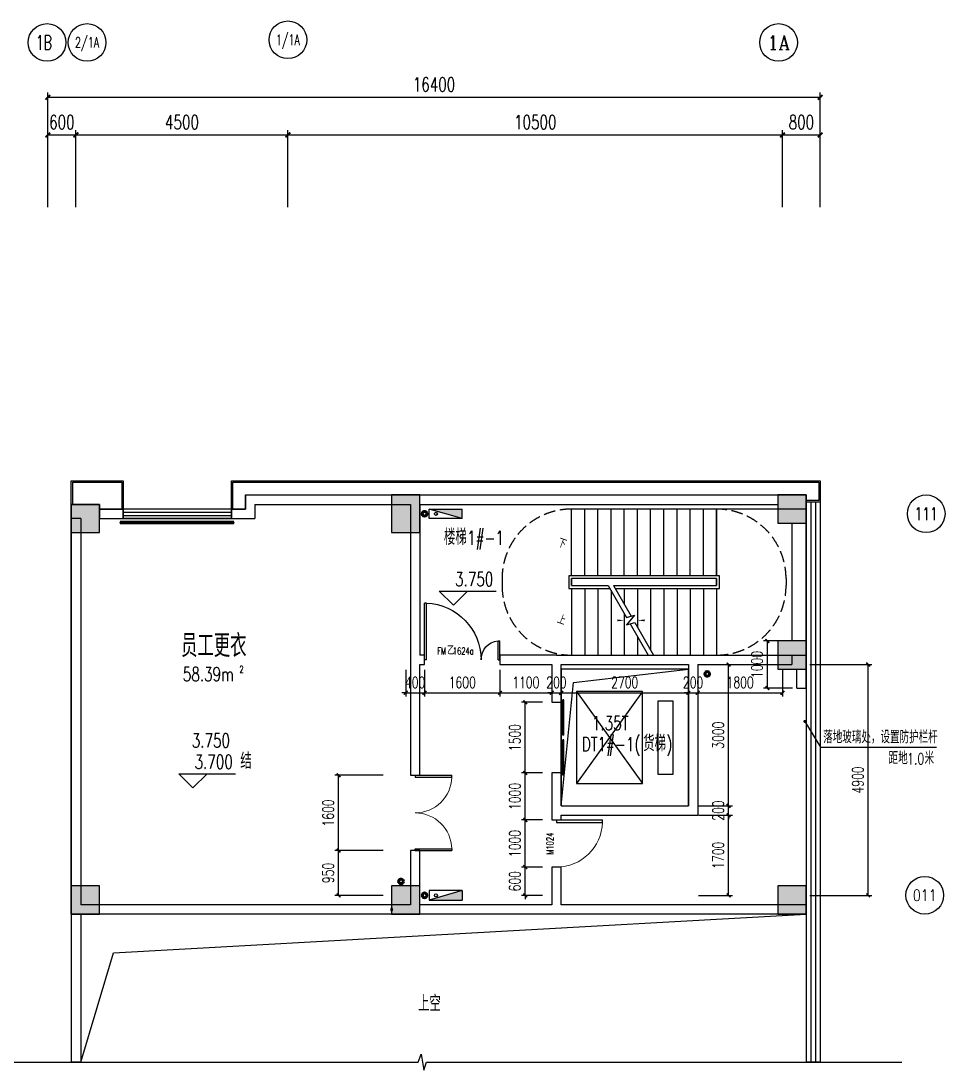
# Model space of a CAD drawing. Extents: x -474411 to 577939, y 0 to 1014176.
# Drawn here: x -115022 to -95405, y 820012 to 842282 of the extents above; entities that cross this region are included whole.
import ezdxf
from ezdxf.enums import TextEntityAlignment as Align

# ---------------------------------------------------------------- set-up
doc = ezdxf.new("R2010")
doc.units = 0
doc.header["$LTSCALE"] = 1000
doc.header["$MEASUREMENT"] = 0
doc.linetypes.add('DASH', pattern=[0.35, 0.25, -0.1])
doc.layers.get('Defpoints').update_dxf_attribs({"color": 210})
for name, color, linetype in [('A-AXIS-D', 1, 'Continuous'), ('A-AXIS-DP', 126, 'Continuous'), ('A-AXIS-SYMB', 3, 'Continuous'), ('A-CURTAIN', 134, 'Continuous'), ('A-HATCH-2', 251, 'Continuous'), ('A-HRAIL', 173, 'Continuous'), ('A-STAIR', 150, 'Continuous'), ('A-TEXT', 61, 'Continuous'), ('A-WINDOW', 140, 'Continuous'), ('A-防火门窗', 1, 'Continuous'), ('AS-COLN', 6, 'Continuous'), ('AS-WALL', 40, 'Continuous'), ('AS-结构边线层', 200, 'Continuous'), ('CURTWALL', 4, 'Continuous'), ('PROMPT', 1, 'Continuous'), ('PUB_HATCH', 8, 'Continuous'), ('PUB_TEXT', 7, 'Continuous'), ('SB_ZF消火栓', 10, 'Continuous'), ('WINDOW', 4, 'Continuous'), ('建-房间', 7, 'Continuous'), ('建-文字', 7, 'Continuous'), ('建-标高', 3, 'Continuous'), ('建-窗', 4, 'Continuous'), ('建-箭头', 3, 'Continuous'), ('建-门窗编号', 7, 'Continuous')]:
    doc.layers.add(name, color=color, linetype=linetype)
doc.layers.add('LG-ZF消防', color=1, linetype='Continuous', lineweight=60)
doc.styles.add('_TCH_AXIS', font='COMPLEX', dxfattribs={"bigfont": 'GBCBIG'})
doc.styles.add('_TCH_DIM', font='SIMPLEX', dxfattribs={"bigfont": 'GBCBIG'})
doc.styles.add('_TCH_DIM_T3', font='SIMPLEX', dxfattribs={"width": 0.705882, "bigfont": 'GBCBIG'})
doc.styles.add('A-AREA', font='SIMPLEX', dxfattribs={"bigfont": 'GBCBIG'})
doc.styles.add('A-STANDARD', font='SIMPLEX', dxfattribs={"bigfont": 'GBCBIG'})
doc.styles.add('A-WIN-LABEL', font='SIMPLEX', dxfattribs={"bigfont": 'GBCBIG'})
doc.dimstyles.new('_TCH_ARCH&&100', dxfattribs={"dimtxt": 297.5, "dimasz": 100, "dimexe": 100, "dimexo": 100, "dimgap": 126.25, "dimtad": 1, "dimdec": 0, "dimzin": 0, "dimdsep": 46, "dimtxsty": '_TCH_DIM_T3', "dimblk": 'ARCHTICK', "dimcen": 0.09, "dimclrt": 7, "dimazin": 2, "dimtfac": 1, "dimtdec": 0, "dimtix": 1, "dimtmove": 2, "dimatfit": 3, "dimfxl": 0, "dimtolj": 1, "dimtzin": 0, "dimarcsym": 0})
doc.dimstyles.new('_TCH_ARCH&&80', dxfattribs={"dimtxt": 238, "dimasz": 80, "dimexe": 80, "dimexo": 80, "dimgap": 101, "dimtad": 1, "dimdec": 0, "dimzin": 0, "dimdsep": 46, "dimtxsty": '_TCH_DIM_T3', "dimblk": 'ARCHTICK', "dimcen": 0.09, "dimclrt": 7, "dimazin": 2, "dimtfac": 1, "dimtdec": 0, "dimtix": 1, "dimtmove": 2, "dimatfit": 3, "dimfxl": 0, "dimtolj": 1, "dimtzin": 0, "dimarcsym": 0})

# ---------------------------------------------------------------- blocks, each defined once
blk = doc.blocks.new('43243')
at = {"layer": 'AS-结构边线层', "color": 8}
for points in [[(-113954, 832020), (-113354, 832020), (-113354, 831920), (-112854, 831920), (-112854, 831720), (-110554, 831720), (-110554, 831920), (-110254, 831920), (-110254, 832220), (-98354, 832220), (-98354, 823320), (-113954, 823320), (-113954, 832020)], [(-103554, 825620), (-100854, 825620), (-100854, 828520), (-103554, 828520)]]:
    blk.add_lwpolyline(points, close=True, dxfattribs=at)
blk.add_lwpolyline([(-103554, 825620), (-103290, 828240), (-100854, 828520)], dxfattribs=at)
blk = doc.blocks.new('234243242332')
at = {"layer": 'SB_ZF消火栓'}
for points in [[(-106354, 831920), (-105654, 831920), (-105654, 831720)], [(-106354, 823620), (-105654, 823620), (-105654, 823820)]]:
    blk.add_hatch(color=8, dxfattribs=at).paths.add_polyline_path(points)
at = {"layer": 'LG-ZF消防', "color": 8, "linetype": 'Continuous'}
for centre in [(-106454, 831820), (-100454, 828420), (-106954, 824016), (-106454, 823720)]:
    blk.add_circle(centre, 50, dxfattribs=at)
at = {"layer": 'SB_ZF消火栓', "color": 8}
for p, q in [((-106354, 831720), (-106354, 831920)), ((-106354, 831920), (-105654, 831920)), ((-105654, 831720), (-106354, 831920)), ((-105654, 831720), (-105654, 831920)), ((-105654, 831720), (-106354, 831720)), ((-105654, 823820), (-106354, 823820)), ((-106354, 823820), (-106354, 823620)), ((-105654, 823820), (-106354, 823620)), ((-105654, 823820), (-105654, 823620)), ((-106354, 823620), (-105654, 823620))]:
    blk.add_line(p, q, dxfattribs=at)
for centre in [(-106214, 831820), (-106214, 823720)]:
    blk.add_circle(centre, 32.5, dxfattribs=at)
blk = doc.blocks.new('w4324323333')
at = {"layer": 'AS-COLN', "color": 8}
for p, q in [((-113354, 832020), (-113954, 832020)), ((-113954, 832020), (-113954, 831420)), ((-113354, 831420), (-113354, 832020)), ((-106554, 832220), (-107154, 832220)), ((-107154, 832220), (-107154, 831420)), ((-106554, 831420), (-106554, 832220)), ((-98354, 832220), (-98954, 832220)), ((-98954, 832220), (-98954, 831620)), ((-98354, 831620), (-98354, 832220)), ((-98954, 831620), (-98354, 831620)), ((-113954, 831420), (-113354, 831420)), ((-107154, 831420), (-106554, 831420)), ((-98354, 829120), (-98954, 829120)), ((-98954, 829120), (-98954, 828520)), ((-98354, 828520), (-98354, 829120)), ((-98954, 828520), (-98354, 828520)), ((-113354, 823920), (-113954, 823920)), ((-113954, 823920), (-113954, 823320)), ((-113354, 823320), (-113354, 823920)), ((-106554, 823920), (-107154, 823920)), ((-107154, 823920), (-107154, 823320)), ((-106554, 823320), (-106554, 823920)), ((-98354, 823920), (-98954, 823920)), ((-98954, 823920), (-98954, 823320)), ((-98354, 823320), (-98354, 823920)), ((-113954, 823320), (-113354, 823320)), ((-107154, 823320), (-106554, 823320)), ((-98954, 823320), (-98354, 823320))]:
    blk.add_line(p, q, dxfattribs=at)
blk = doc.blocks.new('_ArchTick')
at = {"color": 0, "linetype": 'ByBlock', "const_width": 0.4}
blk.add_lwpolyline([(-0.5, -0.5), (0.5, 0.5)], dxfattribs=at)
blk = doc.blocks.new('*D1068')
at = {"layer": 'A-AXIS-DP', "color": 0, "lineweight": -2}
for p, q in [((-98641, 829120), (-99256, 829120)), ((-99176, 828120), (-99176, 829120)), ((-98641, 828120), (-99256, 828120))]:
    blk.add_line(p, q, dxfattribs=at)
at = {"layer": 'Defpoints', "color": 0}
for p in [(-99176, 829120), (-98561, 829120), (-98561, 828120)]:
    blk.add_point(p, dxfattribs=at)
at = {"layer": 'A-AXIS-DP', "color": 0, "lineweight": -2, "xscale": 80, "yscale": 80, "zscale": 80}
for p, rotation in [((-99176, 829120), 90), ((-99176, 828120), 270)]:
    blk.add_blockref('_ArchTick', p, dxfattribs=dict(at, rotation=rotation))
at = {"layer": 'A-AXIS-DP', "color": 7, "insert": (-99396, 828620), "char_height": 238, "attachment_point": 5, "rotation": 90, "style": '_TCH_DIM_T3'}
blk.add_mtext('\\A1;1000', dxfattribs=at)
blk = doc.blocks.new('*D993')
at = {"layer": 'A-AXIS-DP', "color": 0, "lineweight": -2}
for p, q in [((-98274, 828620), (-96956, 828620)), ((-97036, 823720), (-97036, 828620)), ((-98274, 823720), (-96956, 823720))]:
    blk.add_line(p, q, dxfattribs=at)
at = {"layer": 'Defpoints', "color": 0}
for p in [(-98354, 828620), (-97036, 828620), (-98354, 823720)]:
    blk.add_point(p, dxfattribs=at)
at = {"layer": 'A-AXIS-DP', "color": 0, "lineweight": -2, "xscale": 80, "yscale": 80, "zscale": 80}
for p, rotation in [((-97036, 828620), 90), ((-97036, 823720), 270)]:
    blk.add_blockref('_ArchTick', p, dxfattribs=dict(at, rotation=rotation))
at = {"layer": 'A-AXIS-DP', "color": 7, "insert": (-97256, 826170), "char_height": 238, "attachment_point": 5, "rotation": 90, "style": '_TCH_DIM_T3'}
blk.add_mtext('\\A1;4900', dxfattribs=at)
blk = doc.blocks.new('*D992')
at = {"layer": 'A-AXIS-DP', "color": 0, "lineweight": -2}
for p, q in [((-100640, 825420), (-99920, 825420)), ((-100000, 823720), (-100000, 825420)), ((-100640, 823720), (-99920, 823720))]:
    blk.add_line(p, q, dxfattribs=at)
at = {"layer": 'Defpoints', "color": 0}
for p in [(-100720, 825420), (-100000, 825420), (-100720, 823720)]:
    blk.add_point(p, dxfattribs=at)
at = {"layer": 'A-AXIS-DP', "color": 0, "lineweight": -2, "xscale": 80, "yscale": 80, "zscale": 80}
for p, rotation in [((-100000, 825420), 90), ((-100000, 823720), 270)]:
    blk.add_blockref('_ArchTick', p, dxfattribs=dict(at, rotation=rotation))
at = {"layer": 'A-AXIS-DP', "color": 7, "insert": (-100220, 824570), "char_height": 238, "attachment_point": 5, "rotation": 90, "style": '_TCH_DIM_T3'}
blk.add_mtext('\\A1;1700', dxfattribs=at)
blk = doc.blocks.new('*D991')
at = {"layer": 'A-AXIS-DP', "color": 0, "lineweight": -2}
for p, q in [((-100640, 825619.999996), (-99920, 825619.999996)), ((-100000, 825619.999996), (-100000, 825699.999996)), ((-100000, 825419.999996), (-100000, 825619.999996)), ((-100640, 825419.999996), (-99920, 825419.999996)), ((-100000, 825419.999996), (-100000, 825339.999996))]:
    blk.add_line(p, q, dxfattribs=at)
at = {"layer": 'Defpoints', "color": 0}
for p in [(-100720, 825619.999996), (-100000, 825619.999996), (-100720, 825419.999996)]:
    blk.add_point(p, dxfattribs=at)
at = {"layer": 'A-AXIS-DP', "color": 0, "lineweight": -2, "xscale": 80, "yscale": 80, "zscale": 80}
for p, rotation in [((-100000, 825619.999996), 270), ((-100000, 825419.999996), 90)]:
    blk.add_blockref('_ArchTick', p, dxfattribs=dict(at, rotation=rotation))
at = {"layer": 'A-AXIS-DP', "color": 7, "insert": (-100220, 825519.999996), "char_height": 238, "attachment_point": 5, "rotation": 90, "style": '_TCH_DIM_T3'}
blk.add_mtext('\\A1;200', dxfattribs=at)
blk = doc.blocks.new('*D990')
at = {"layer": 'A-AXIS-DP', "color": 0, "lineweight": -2}
for p, q in [((-100640, 828620), (-99920, 828620)), ((-100000, 825620), (-100000, 828620)), ((-100640, 825620), (-99920, 825620))]:
    blk.add_line(p, q, dxfattribs=at)
at = {"layer": 'Defpoints', "color": 0}
for p in [(-100720, 828620), (-100000, 828620), (-100720, 825620)]:
    blk.add_point(p, dxfattribs=at)
at = {"layer": 'A-AXIS-DP', "color": 0, "lineweight": -2, "xscale": 80, "yscale": 80, "zscale": 80}
for p, rotation in [((-100000, 828620), 90), ((-100000, 825620), 270)]:
    blk.add_blockref('_ArchTick', p, dxfattribs=dict(at, rotation=rotation))
at = {"layer": 'A-AXIS-DP', "color": 7, "insert": (-100220, 827120), "char_height": 238, "attachment_point": 5, "rotation": 90, "style": '_TCH_DIM_T3'}
blk.add_mtext('\\A1;3000', dxfattribs=at)
blk = doc.blocks.new('*D989')
at = {"layer": 'A-AXIS-DP', "color": 0, "lineweight": -2}
for p, q in [((-106854, 828510), (-106854, 827940)), ((-106454, 828510), (-106454, 827940)), ((-106854, 828020), (-106934, 828020)), ((-106854, 828020), (-106454, 828020)), ((-106454, 828020), (-106374, 828020))]:
    blk.add_line(p, q, dxfattribs=at)
at = {"layer": 'Defpoints', "color": 0}
for p in [(-106854, 828590), (-106454, 828590), (-106454, 828020)]:
    blk.add_point(p, dxfattribs=at)
at = {"layer": 'A-AXIS-DP', "color": 0, "lineweight": -2, "xscale": 80, "yscale": 80, "zscale": 80}
blk.add_blockref('_ArchTick', (-106854, 828020), dxfattribs=at)
at = {"layer": 'A-AXIS-DP', "color": 0, "lineweight": -2, "xscale": 80, "yscale": 80, "zscale": 80, "rotation": 180}
blk.add_blockref('_ArchTick', (-106454, 828020), dxfattribs=at)
at = {"layer": 'A-AXIS-DP', "color": 7, "insert": (-106654, 828240), "char_height": 238, "attachment_point": 5, "style": '_TCH_DIM_T3'}
blk.add_mtext('\\A1;400', dxfattribs=at)
blk = doc.blocks.new('*D988')
at = {"layer": 'A-AXIS-DP', "color": 0, "lineweight": -2}
for p, q in [((-106454, 828510), (-106454, 827940)), ((-104854, 828510), (-104854, 827940)), ((-106454, 828020), (-104854, 828020))]:
    blk.add_line(p, q, dxfattribs=at)
at = {"layer": 'Defpoints', "color": 0}
for p in [(-106454, 828590), (-104854, 828590), (-104854, 828020)]:
    blk.add_point(p, dxfattribs=at)
at = {"layer": 'A-AXIS-DP', "color": 0, "lineweight": -2, "xscale": 80, "yscale": 80, "zscale": 80, "rotation": 180}
blk.add_blockref('_ArchTick', (-106454, 828020), dxfattribs=at)
at = {"layer": 'A-AXIS-DP', "color": 0, "lineweight": -2, "xscale": 80, "yscale": 80, "zscale": 80}
blk.add_blockref('_ArchTick', (-104854, 828020), dxfattribs=at)
at = {"layer": 'A-AXIS-DP', "color": 7, "insert": (-105654, 828240), "char_height": 238, "attachment_point": 5, "style": '_TCH_DIM_T3'}
blk.add_mtext('\\A1;1600', dxfattribs=at)
blk = doc.blocks.new('*D987')
at = {"layer": 'A-AXIS-DP', "color": 0, "lineweight": -2}
for p, q in [((-104854, 828510), (-104854, 827940)), ((-103754, 828510), (-103754, 827940)), ((-104854, 828020), (-103754, 828020))]:
    blk.add_line(p, q, dxfattribs=at)
at = {"layer": 'Defpoints', "color": 0}
for p in [(-104854, 828590), (-103754, 828590), (-103754, 828020)]:
    blk.add_point(p, dxfattribs=at)
at = {"layer": 'A-AXIS-DP', "color": 0, "lineweight": -2, "xscale": 80, "yscale": 80, "zscale": 80, "rotation": 180}
blk.add_blockref('_ArchTick', (-104854, 828020), dxfattribs=at)
at = {"layer": 'A-AXIS-DP', "color": 0, "lineweight": -2, "xscale": 80, "yscale": 80, "zscale": 80}
blk.add_blockref('_ArchTick', (-103754, 828020), dxfattribs=at)
at = {"layer": 'A-AXIS-DP', "color": 7, "insert": (-104304, 828240), "char_height": 238, "attachment_point": 5, "style": '_TCH_DIM_T3'}
blk.add_mtext('\\A1;1100', dxfattribs=at)
blk = doc.blocks.new('*D986')
at = {"layer": 'A-AXIS-DP', "color": 0, "lineweight": -2}
for p, q in [((-103754, 828510), (-103754, 827940)), ((-103554, 828510), (-103554, 827940)), ((-103754, 828020), (-103834, 828020)), ((-103754, 828020), (-103554, 828020)), ((-103554, 828020), (-103474, 828020))]:
    blk.add_line(p, q, dxfattribs=at)
at = {"layer": 'Defpoints', "color": 0}
for p in [(-103754, 828590), (-103554, 828590), (-103554, 828020)]:
    blk.add_point(p, dxfattribs=at)
at = {"layer": 'A-AXIS-DP', "color": 0, "lineweight": -2, "xscale": 80, "yscale": 80, "zscale": 80}
blk.add_blockref('_ArchTick', (-103754, 828020), dxfattribs=at)
at = {"layer": 'A-AXIS-DP', "color": 0, "lineweight": -2, "xscale": 80, "yscale": 80, "zscale": 80, "rotation": 180}
blk.add_blockref('_ArchTick', (-103554, 828020), dxfattribs=at)
at = {"layer": 'A-AXIS-DP', "color": 7, "insert": (-103654, 828240), "char_height": 238, "attachment_point": 5, "style": '_TCH_DIM_T3'}
blk.add_mtext('\\A1;200', dxfattribs=at)
blk = doc.blocks.new('*D985')
at = {"layer": 'A-AXIS-DP', "color": 0, "lineweight": -2}
for p, q in [((-103554, 828510), (-103554, 827940)), ((-100854, 828510), (-100854, 827940)), ((-103554, 828020), (-100854, 828020))]:
    blk.add_line(p, q, dxfattribs=at)
at = {"layer": 'Defpoints', "color": 0}
for p in [(-103554, 828590), (-100854, 828590), (-100854, 828020)]:
    blk.add_point(p, dxfattribs=at)
at = {"layer": 'A-AXIS-DP', "color": 0, "lineweight": -2, "xscale": 80, "yscale": 80, "zscale": 80, "rotation": 180}
blk.add_blockref('_ArchTick', (-103554, 828020), dxfattribs=at)
at = {"layer": 'A-AXIS-DP', "color": 0, "lineweight": -2, "xscale": 80, "yscale": 80, "zscale": 80}
blk.add_blockref('_ArchTick', (-100854, 828020), dxfattribs=at)
at = {"layer": 'A-AXIS-DP', "color": 7, "insert": (-102204, 828240), "char_height": 238, "attachment_point": 5, "style": '_TCH_DIM_T3'}
blk.add_mtext('\\A1;2700', dxfattribs=at)
blk = doc.blocks.new('*D984')
at = {"layer": 'A-AXIS-DP', "color": 0, "lineweight": -2}
for p, q in [((-100854, 828510), (-100854, 827940)), ((-100654, 828510), (-100654, 827940)), ((-100854, 828020), (-100934, 828020)), ((-100854, 828020), (-100654, 828020)), ((-100654, 828020), (-100574, 828020))]:
    blk.add_line(p, q, dxfattribs=at)
at = {"layer": 'Defpoints', "color": 0}
for p in [(-100854, 828590), (-100654, 828590), (-100654, 828020)]:
    blk.add_point(p, dxfattribs=at)
at = {"layer": 'A-AXIS-DP', "color": 0, "lineweight": -2, "xscale": 80, "yscale": 80, "zscale": 80}
blk.add_blockref('_ArchTick', (-100854, 828020), dxfattribs=at)
at = {"layer": 'A-AXIS-DP', "color": 0, "lineweight": -2, "xscale": 80, "yscale": 80, "zscale": 80, "rotation": 180}
blk.add_blockref('_ArchTick', (-100654, 828020), dxfattribs=at)
at = {"layer": 'A-AXIS-DP', "color": 7, "insert": (-100754, 828240), "char_height": 238, "attachment_point": 5, "style": '_TCH_DIM_T3'}
blk.add_mtext('\\A1;200', dxfattribs=at)
blk = doc.blocks.new('*D983')
at = {"layer": 'A-AXIS-DP', "color": 0, "lineweight": -2}
for p, q in [((-100654, 828510), (-100654, 827940)), ((-98854, 828510), (-98854, 827940)), ((-100654, 828020), (-98854, 828020))]:
    blk.add_line(p, q, dxfattribs=at)
at = {"layer": 'Defpoints', "color": 0}
for p in [(-100654, 828590), (-98854, 828590), (-98854, 828020)]:
    blk.add_point(p, dxfattribs=at)
at = {"layer": 'A-AXIS-DP', "color": 0, "lineweight": -2, "xscale": 80, "yscale": 80, "zscale": 80, "rotation": 180}
blk.add_blockref('_ArchTick', (-100654, 828020), dxfattribs=at)
at = {"layer": 'A-AXIS-DP', "color": 0, "lineweight": -2, "xscale": 80, "yscale": 80, "zscale": 80}
blk.add_blockref('_ArchTick', (-98854, 828020), dxfattribs=at)
at = {"layer": 'A-AXIS-DP', "color": 7, "insert": (-99754, 828240), "char_height": 238, "attachment_point": 5, "style": '_TCH_DIM_T3'}
blk.add_mtext('\\A1;1800', dxfattribs=at)
blk = doc.blocks.new('*D980')
at = {"layer": 'A-AXIS-DP', "color": 0, "lineweight": -2}
for p, q in [((-103950, 824320), (-104396, 824320)), ((-104316, 824320), (-104316, 824400)), ((-104316, 823720), (-104316, 824320)), ((-103950, 823720), (-104396, 823720)), ((-104316, 823720), (-104316, 823640))]:
    blk.add_line(p, q, dxfattribs=at)
at = {"layer": 'Defpoints', "color": 0}
for p in [(-104316, 824320), (-103870, 824320), (-103870, 823720)]:
    blk.add_point(p, dxfattribs=at)
at = {"layer": 'A-AXIS-DP', "color": 0, "lineweight": -2, "xscale": 80, "yscale": 80, "zscale": 80}
for p, rotation in [((-104316, 824320), 270), ((-104316, 823720), 90)]:
    blk.add_blockref('_ArchTick', p, dxfattribs=dict(at, rotation=rotation))
at = {"layer": 'A-AXIS-DP', "color": 7, "insert": (-104536, 824020), "char_height": 238, "attachment_point": 5, "rotation": 90, "style": '_TCH_DIM_T3'}
blk.add_mtext('\\A1;600', dxfattribs=at)
blk = doc.blocks.new('*D979')
at = {"layer": 'A-AXIS-DP', "color": 0, "lineweight": -2}
for p, q in [((-103950, 825320), (-104396, 825320)), ((-104316, 824320), (-104316, 825320)), ((-103950, 824320), (-104396, 824320))]:
    blk.add_line(p, q, dxfattribs=at)
at = {"layer": 'Defpoints', "color": 0}
for p in [(-104316, 825320), (-103870, 825320), (-103870, 824320)]:
    blk.add_point(p, dxfattribs=at)
at = {"layer": 'A-AXIS-DP', "color": 0, "lineweight": -2, "xscale": 80, "yscale": 80, "zscale": 80}
for p, rotation in [((-104316, 825320), 90), ((-104316, 824320), 270)]:
    blk.add_blockref('_ArchTick', p, dxfattribs=dict(at, rotation=rotation))
at = {"layer": 'A-AXIS-DP', "color": 7, "insert": (-104536, 824820), "char_height": 238, "attachment_point": 5, "rotation": 90, "style": '_TCH_DIM_T3'}
blk.add_mtext('\\A1;1000', dxfattribs=at)
blk = doc.blocks.new('*D978')
at = {"layer": 'A-AXIS-DP', "color": 0, "lineweight": -2}
for p, q in [((-103950, 826320), (-104396, 826320)), ((-104316, 825320), (-104316, 826320)), ((-103950, 825320), (-104396, 825320))]:
    blk.add_line(p, q, dxfattribs=at)
at = {"layer": 'Defpoints', "color": 0}
for p in [(-104316, 826320), (-103870, 826320), (-103870, 825320)]:
    blk.add_point(p, dxfattribs=at)
at = {"layer": 'A-AXIS-DP', "color": 0, "lineweight": -2, "xscale": 80, "yscale": 80, "zscale": 80}
for p, rotation in [((-104316, 826320), 90), ((-104316, 825320), 270)]:
    blk.add_blockref('_ArchTick', p, dxfattribs=dict(at, rotation=rotation))
at = {"layer": 'A-AXIS-DP', "color": 7, "insert": (-104536, 825820), "char_height": 238, "attachment_point": 5, "rotation": 90, "style": '_TCH_DIM_T3'}
blk.add_mtext('\\A1;1000', dxfattribs=at)
blk = doc.blocks.new('*D977')
at = {"layer": 'A-AXIS-DP', "color": 0, "lineweight": -2}
for p, q in [((-103950, 827820), (-104396, 827820)), ((-104316, 826320), (-104316, 827820)), ((-103950, 826320), (-104396, 826320))]:
    blk.add_line(p, q, dxfattribs=at)
at = {"layer": 'Defpoints', "color": 0}
for p in [(-104316, 827820), (-103870, 827820), (-103870, 826320)]:
    blk.add_point(p, dxfattribs=at)
at = {"layer": 'A-AXIS-DP', "color": 0, "lineweight": -2, "xscale": 80, "yscale": 80, "zscale": 80}
for p, rotation in [((-104316, 827820), 90), ((-104316, 826320), 270)]:
    blk.add_blockref('_ArchTick', p, dxfattribs=dict(at, rotation=rotation))
at = {"layer": 'A-AXIS-DP', "color": 7, "insert": (-104536, 827070), "char_height": 238, "attachment_point": 5, "rotation": 90, "style": '_TCH_DIM_T3'}
blk.add_mtext('\\A1;1500', dxfattribs=at)
blk = doc.blocks.new('*D976')
at = {"layer": 'A-AXIS-DP', "color": 0, "lineweight": -2}
for p, q in [((-107334, 824670), (-108360, 824670)), ((-108280, 823720), (-108280, 824670)), ((-107334, 823720), (-108360, 823720))]:
    blk.add_line(p, q, dxfattribs=at)
at = {"layer": 'Defpoints', "color": 0}
for p in [(-108280, 824670), (-107254, 824670), (-107254, 823720)]:
    blk.add_point(p, dxfattribs=at)
at = {"layer": 'A-AXIS-DP', "color": 0, "lineweight": -2, "xscale": 80, "yscale": 80, "zscale": 80}
for p, rotation in [((-108280, 824670), 90), ((-108280, 823720), 270)]:
    blk.add_blockref('_ArchTick', p, dxfattribs=dict(at, rotation=rotation))
at = {"layer": 'A-AXIS-DP', "color": 7, "insert": (-108500, 824195), "char_height": 238, "attachment_point": 5, "rotation": 90, "style": '_TCH_DIM_T3'}
blk.add_mtext('\\A1;950', dxfattribs=at)
blk = doc.blocks.new('*D975')
at = {"layer": 'A-AXIS-DP', "color": 0, "lineweight": -2}
for p, q in [((-107334, 826270), (-108360, 826270)), ((-108280, 824670), (-108280, 826270)), ((-107334, 824670), (-108360, 824670))]:
    blk.add_line(p, q, dxfattribs=at)
at = {"layer": 'Defpoints', "color": 0}
for p in [(-108280, 826270), (-107254, 826270), (-107254, 824670)]:
    blk.add_point(p, dxfattribs=at)
at = {"layer": 'A-AXIS-DP', "color": 0, "lineweight": -2, "xscale": 80, "yscale": 80, "zscale": 80}
for p, rotation in [((-108280, 826270), 90), ((-108280, 824670), 270)]:
    blk.add_blockref('_ArchTick', p, dxfattribs=dict(at, rotation=rotation))
at = {"layer": 'A-AXIS-DP', "color": 7, "insert": (-108500, 825470), "char_height": 238, "attachment_point": 5, "rotation": 90, "style": '_TCH_DIM_T3'}
blk.add_mtext('\\A1;1600', dxfattribs=at)
blk = doc.blocks.new('$DorLib2D$00000225')
at = {"color": 0}
for p, q in [((0.475, -0.001), (0.475, 0.752)), ((0.475, 0.752), (0.5, 0.752)), ((0.5, -0.001), (0.5, 0.752)), ((-0.5, 0), (-0.5, 0.252)), ((-0.475, 0.252), (-0.5, 0.252)), ((-0.475, 0), (-0.475, 0.252)), ((-0.475, 0), (-0.5, 0)), ((0.475, -0.001), (0.5, -0.001))]:
    blk.add_line(p, q, dxfattribs=at)
for centre, radius, start, end in [((0.505, -0.002), 0.755, 92.2493, 179.7238), ((-0.501, 0.003), 0.251, 359.7899, 84.0974)]:
    blk.add_arc(centre, radius, start, end, dxfattribs=at)
blk = doc.blocks.new('$DorLib2D$00000001')
at = {"color": 8}
for p, q in [((0.45, 0.975), (0.5, 0.975)), ((0.45, 0), (0.45, 0.975)), ((0.5, 0), (0.5, 0.975)), ((0.5, 0), (0.45, 0))]:
    blk.add_line(p, q, dxfattribs=at)
at = {"color": 8, "lineweight": 13}
blk.add_arc((0.475, 0), 0.975, 91.4693, 180, dxfattribs=at)
blk = doc.blocks.new('WINDOW2DLIB$DYNSTYLE$00000005')
at = {"color": 0}
for points in [[(-0.5, 0.5), (-0.5, -0.5)], [(-0.5, 0.5), (0.5, 0.5)], [(0.5, -0.5), (0.5, 0.5)], [(0.5, 0.1667), (-0.5, 0.1667)], [(0.5, -0.1667), (-0.5, -0.1667)], [(-0.5, -0.5), (0.5, -0.5)]]:
    blk.add_lwpolyline(points, dxfattribs=at)
blk = doc.blocks.new('$DORLIB2D$00000127')
at = {"color": 0}
for points in [[(-0.533, 0.795), (-0.533, 0.69)], [(-0.033, 0.795), (-0.533, 0.795)], [(-0.033, 0.795), (-0.033, 0.69)], [(0.533, 0.795), (0.033, 0.795)], [(0.033, 0.795), (0.033, 0.69)], [(0.533, 0.795), (0.533, 0.69)], [(-0.033, 0.69), (-0.533, 0.69)], [(0.533, 0.69), (0.033, 0.69)], [(0.5, 0.5), (-0.5, 0.5)]]:
    blk.add_lwpolyline(points, dxfattribs=at)
blk = doc.blocks.new('99平面图例外参$0$$LinePat$圆环')
at = {"color": 8}
for points in [[(0, 150), (300, 150)], [(0, 0), (300, 0)], [(0, -150), (300, -150)]]:
    blk.add_lwpolyline(points, dxfattribs=at)
blk.add_circle((150, 0), 150, dxfattribs=at)
blk = doc.blocks.new('*D612')
at = {"layer": 'A-AXIS-D', "color": 0, "lineweight": -2}
for p, q in [((-114454, 838330), (-114454, 839962)), ((-114454, 839862), (-113854, 839862)), ((-113854, 838330), (-113854, 839962))]:
    blk.add_line(p, q, dxfattribs=at)
at = {"layer": 'Defpoints', "color": 0}
for p in [(-113854, 839862), (-114454, 838230), (-113854, 838230)]:
    blk.add_point(p, dxfattribs=at)
at = {"layer": 'A-AXIS-D', "color": 0, "lineweight": -2, "xscale": 100, "yscale": 100, "zscale": 100, "rotation": 180}
blk.add_blockref('_ArchTick', (-114454, 839862), dxfattribs=at)
at = {"layer": 'A-AXIS-D', "color": 0, "lineweight": -2, "xscale": 100, "yscale": 100, "zscale": 100}
blk.add_blockref('_ArchTick', (-113854, 839862), dxfattribs=at)
at = {"layer": 'A-AXIS-D', "color": 7, "insert": (-114154, 840137), "char_height": 297.5, "attachment_point": 5, "style": '_TCH_DIM_T3'}
blk.add_mtext('\\A1;600', dxfattribs=at)
blk = doc.blocks.new('*D613')
at = {"layer": 'A-AXIS-D', "color": 0, "lineweight": -2}
for p, q in [((-113854, 838330), (-113854, 839962)), ((-113854, 839862), (-109354, 839862)), ((-109354, 838330), (-109354, 839962))]:
    blk.add_line(p, q, dxfattribs=at)
at = {"layer": 'Defpoints', "color": 0}
for p in [(-109354, 839862), (-113854, 838230), (-109354, 838230)]:
    blk.add_point(p, dxfattribs=at)
at = {"layer": 'A-AXIS-D', "color": 0, "lineweight": -2, "xscale": 100, "yscale": 100, "zscale": 100, "rotation": 180}
blk.add_blockref('_ArchTick', (-113854, 839862), dxfattribs=at)
at = {"layer": 'A-AXIS-D', "color": 0, "lineweight": -2, "xscale": 100, "yscale": 100, "zscale": 100}
blk.add_blockref('_ArchTick', (-109354, 839862), dxfattribs=at)
at = {"layer": 'A-AXIS-D', "color": 7, "insert": (-111604, 840137), "char_height": 297.5, "attachment_point": 5, "style": '_TCH_DIM_T3'}
blk.add_mtext('\\A1;4500', dxfattribs=at)
blk = doc.blocks.new('*D614')
at = {"layer": 'A-AXIS-D', "color": 0, "lineweight": -2}
for p, q in [((-109354, 838330), (-109354, 839962)), ((-109354, 839862), (-98854, 839862)), ((-98854, 838330), (-98854, 839962))]:
    blk.add_line(p, q, dxfattribs=at)
at = {"layer": 'Defpoints', "color": 0}
for p in [(-98854, 839862), (-109354, 838230), (-98854, 838230)]:
    blk.add_point(p, dxfattribs=at)
at = {"layer": 'A-AXIS-D', "color": 0, "lineweight": -2, "xscale": 100, "yscale": 100, "zscale": 100, "rotation": 180}
blk.add_blockref('_ArchTick', (-109354, 839862), dxfattribs=at)
at = {"layer": 'A-AXIS-D', "color": 0, "lineweight": -2, "xscale": 100, "yscale": 100, "zscale": 100}
blk.add_blockref('_ArchTick', (-98854, 839862), dxfattribs=at)
at = {"layer": 'A-AXIS-D', "color": 7, "insert": (-104104, 840137), "char_height": 297.5, "attachment_point": 5, "style": '_TCH_DIM_T3'}
blk.add_mtext('\\A1;10500', dxfattribs=at)
blk = doc.blocks.new('*D615')
at = {"layer": 'A-AXIS-D', "color": 0, "lineweight": -2}
for p, q in [((-98854, 838330), (-98854, 839962)), ((-98854, 839862), (-98054, 839862)), ((-98054, 838330), (-98054, 839962))]:
    blk.add_line(p, q, dxfattribs=at)
at = {"layer": 'Defpoints', "color": 0}
for p in [(-98054, 839862), (-98854, 838230), (-98054, 838230)]:
    blk.add_point(p, dxfattribs=at)
at = {"layer": 'A-AXIS-D', "color": 0, "lineweight": -2, "xscale": 100, "yscale": 100, "zscale": 100, "rotation": 180}
blk.add_blockref('_ArchTick', (-98854, 839862), dxfattribs=at)
at = {"layer": 'A-AXIS-D', "color": 0, "lineweight": -2, "xscale": 100, "yscale": 100, "zscale": 100}
blk.add_blockref('_ArchTick', (-98054, 839862), dxfattribs=at)
at = {"layer": 'A-AXIS-D', "color": 7, "insert": (-98454, 840137), "char_height": 297.5, "attachment_point": 5, "style": '_TCH_DIM_T3'}
blk.add_mtext('\\A1;800', dxfattribs=at)
blk = doc.blocks.new('*D625')
at = {"layer": 'A-AXIS-D', "color": 0, "lineweight": -2}
for p, q in [((-114454, 839548), (-114454, 840762)), ((-98054, 839548), (-98054, 840762)), ((-114454, 840662), (-98054, 840662))]:
    blk.add_line(p, q, dxfattribs=at)
at = {"layer": 'Defpoints', "color": 0}
for p in [(-98054, 840662), (-114454, 839448), (-98054, 839448)]:
    blk.add_point(p, dxfattribs=at)
at = {"layer": 'A-AXIS-D', "color": 0, "lineweight": -2, "xscale": 100, "yscale": 100, "zscale": 100, "rotation": 180}
blk.add_blockref('_ArchTick', (-114454, 840662), dxfattribs=at)
at = {"layer": 'A-AXIS-D', "color": 0, "lineweight": -2, "xscale": 100, "yscale": 100, "zscale": 100}
blk.add_blockref('_ArchTick', (-98054, 840662), dxfattribs=at)
at = {"layer": 'A-AXIS-D', "color": 7, "insert": (-106254, 840937), "char_height": 297.5, "attachment_point": 5, "style": '_TCH_DIM_T3'}
blk.add_mtext('\\A1;16400', dxfattribs=at)

msp = doc.modelspace()

# ---------------------------------------------------------------- hatches: boundary and pattern name
at = {"layer": 'PUB_HATCH'}
for points in [[(-113954.2, 831420), (-113354.2, 831420), (-113354.2, 832020), (-113954.2, 832020)], [(-107154.2, 831420), (-106554.2, 831420), (-106554.2, 832220), (-107154.2, 832220)], [(-98954.2, 831620), (-98354.2, 831620), (-98354.2, 832220), (-98954.2, 832220)], [(-98954.2, 828520), (-98354.2, 828520), (-98354.2, 829120), (-98954.2, 829120)], [(-113954.2, 823320), (-113354.2, 823320), (-113354.2, 823920), (-113954.2, 823920)], [(-107154.2, 823320), (-106554.2, 823320), (-106554.2, 823920), (-107154.2, 823920)], [(-98954.2, 823320), (-98354.2, 823320), (-98354.2, 823920), (-98954.2, 823920)]]:
    msp.add_hatch(color=8, dxfattribs=at).paths.add_polyline_path(points)

# ---------------------------------------------------------------- linework, layer by layer
for p, q in [((-106654.2, 826270), (-105874.2, 826270)), ((-106654.2, 826270), (-106654.2, 826230)), ((-106654.2, 826230), (-105874.2, 826230)), ((-105874.2, 826230), (-105874.2, 826270)), ((-106654.2, 824710), (-105874.2, 824710)), ((-106654.2, 824670), (-106654.2, 824710)), ((-105874.2, 824710), (-105874.2, 824670)), ((-106654.2, 824670), (-105874.2, 824670))]:
    msp.add_line(p, q)
at = {"lineweight": 13}
for centre, start_param, end_param in [((-106654.2, 826250), 2.3561945, 3.901347), ((-106654.2, 824690), 3.9526347, 5.4977871)]:
    msp.add_ellipse(centre, major_axis=(-551.5, 551.5), ratio=1, start_param=start_param, end_param=end_param, dxfattribs=at)
at = {"layer": 'A-AXIS-D', "color": 8}
for centre in [(-109354.2, 841882.3), (-114469.1, 841826.1), (-113619.1, 841826.1), (-98939.1, 841826.1), (-95804.9, 831821.1), (-95834.6, 823721.1)]:
    msp.add_circle(centre, 400, dxfattribs=at)
at = {"layer": 'A-AXIS-DP', "color": 8, "linetype": 'DASH'}
for p, q in [((-104809.2, 830445), (-104809.2, 830295)), ((-98779.2, 830445), (-98779.2, 830295))]:
    msp.add_line(p, q, dxfattribs=at)
for points in [[(-103334.2, 831920, 0.4142136), (-104809.2, 830445)], [(-100254.2, 831920, -0.4142136), (-98779.2, 830445)], [(-103334.2, 828820, -0.4142136), (-104809.2, 830295)], [(-100254.2, 828820, 0.4142136), (-98779.2, 830295)]]:
    msp.add_lwpolyline(points, format="xyb", dxfattribs=at)
at = {"layer": 'A-AXIS-SYMB', "color": 8}
for p, q in [((-98380.6, 827412.5), (-98047.7, 826864)), ((-98047.7, 826864), (-95589.2, 826864))]:
    msp.add_line(p, q, dxfattribs=at)
at = {"layer": 'A-AXIS-SYMB', "color": 8, "const_width": 32}
msp.add_lwpolyline([(-98389, 827426.1, 1), (-98372.3, 827398.8, 1)], format="xyb", close=True, dxfattribs=at)
at = {"layer": 'A-AXIS-SYMB', "color": 8}
msp.add_lwpolyline([(-116680, 820180), (-106590, 820180), (-106528.9, 820348), (-106469.6, 820012), (-106410, 820180), (-96320, 820180)], dxfattribs=at)
at = {"layer": 'A-CURTAIN', "color": 8}
for points in [[(-113954.2, 832020), (-113954.2, 832520), (-112854.2, 832520), (-112854.2, 831920)], [(-113924.2, 832020), (-113924.2, 832490), (-112884.2, 832490), (-112884.2, 831920)], [(-110554.2, 831920), (-110554.2, 832520), (-98054.2, 832520), (-98054.2, 832070), (-98354.2, 832070)], [(-110524.2, 831920), (-110524.2, 832490), (-98084.2, 832490), (-98084.2, 832100), (-98354.2, 832100)]]:
    msp.add_lwpolyline(points, dxfattribs=at)
at = {"layer": 'A-HATCH-2', "color": 8}
msp.add_lwpolyline([(-113754.2, 820180), (-113060, 822500), (-98354.2, 823320)], dxfattribs=at)
at = {"layer": 'A-STAIR', "color": 8}
for p, q in [((-100254.2, 831920), (-103334.2, 831920)), ((-103334.2, 830505), (-103334.2, 831920)), ((-103054.2, 830505), (-103054.2, 831920)), ((-102774.2, 830505), (-102774.2, 831920)), ((-102494.2, 830505), (-102494.2, 831920)), ((-102214.2, 830505), (-102214.2, 831920)), ((-101934.2, 830505), (-101934.2, 831920)), ((-101654.2, 830505), (-101654.2, 831920)), ((-101374.2, 830505), (-101374.2, 831920)), ((-101094.2, 830505), (-101094.2, 831920)), ((-100814.2, 830505), (-100814.2, 831920)), ((-100534.2, 830505), (-100534.2, 831920)), ((-100254.2, 830505), (-100254.2, 831920)), ((-98354.2, 831920), (-100254.2, 831920)), ((-100254.2, 831920), (-100254.2, 830505)), ((-98354.2, 828820), (-98354.2, 831920)), ((-98654.2, 831620), (-98654.2, 829120)), ((-103394.2, 830505), (-103394.2, 830235)), ((-100194.2, 830505), (-103394.2, 830505)), ((-100194.2, 830235), (-100194.2, 830505)), ((-100254.2, 830445), (-103334.2, 830445)), ((-103334.2, 830445), (-103334.2, 830295)), ((-100254.2, 830445), (-103334.2, 830445)), ((-103334.2, 830295), (-103334.2, 830445)), ((-103334.2, 830295), (-102557.7, 830295)), ((-103334.2, 830295), (-102557.7, 830295)), ((-102557.7, 830295), (-102169.1, 829621.9)), ((-102442.2, 830295), (-100254.2, 830295)), ((-102442.2, 830295), (-102069.1, 829648.7)), ((-102442.2, 830295), (-100254.2, 830295)), ((-100254.2, 830295), (-100254.2, 830445)), ((-100254.2, 830445), (-100254.2, 830295)), ((-103394.2, 830235), (-102523.1, 830235)), ((-103334.2, 830235), (-103334.2, 828820)), ((-103054.2, 830235), (-103054.2, 828820)), ((-102774.2, 830235), (-102774.2, 828820)), ((-102494.2, 830185), (-102494.2, 828820)), ((-102407.6, 830235), (-100194.2, 830235)), ((-102214.2, 830235), (-102214.2, 829900)), ((-101934.2, 830235), (-101934.2, 829415)), ((-101654.2, 830235), (-101654.2, 828930)), ((-101374.2, 830235), (-101374.2, 828820)), ((-101094.2, 830235), (-101094.2, 828820)), ((-100814.2, 830235), (-100814.2, 828820)), ((-100534.2, 830235), (-100534.2, 828820)), ((-100254.2, 830235), (-100254.2, 828820)), ((-100254.2, 830235), (-100254.2, 828820)), ((-102214.2, 829700), (-102214.2, 828820)), ((-101996.8, 829668.1), (-102169.6, 829462)), ((-102169.1, 829621.9), (-101996.8, 829668.1)), ((-102169.6, 829462), (-101989.2, 829510.4)), ((-102089.2, 829483.6), (-101706.1, 828820)), ((-101989.2, 829510.4), (-101590.7, 828820)), ((-101934.2, 829215), (-101934.2, 828820)), ((-103334.2, 828820), (-101706.1, 828820)), ((-101590.7, 828820), (-100254.2, 828820)), ((-100254.2, 828820), (-98354.2, 828820)), ((-101829.2, 828045), (-103229.2, 828045)), ((-103229.2, 828045), (-103229.2, 826095)), ((-101829.2, 828045), (-103229.2, 826095)), ((-103229.2, 828045), (-101829.2, 826095)), ((-101829.2, 826095), (-101829.2, 828045)), ((-101179.2, 827845), (-101504.2, 827845)), ((-101504.2, 827845), (-101504.2, 826295)), ((-101179.2, 826295), (-101179.2, 827845)), ((-101504.2, 826295), (-101179.2, 826295)), ((-103229.2, 826095), (-101829.2, 826095))]:
    msp.add_line(p, q, dxfattribs=at)
at = {"layer": 'AS-WALL', "color": 8}
for p, q in [((-110254.2, 832220), (-107154.2, 832220)), ((-110254.2, 832220), (-110254.2, 831920)), ((-110054.2, 832020), (-107154.2, 832020)), ((-110054.2, 832020), (-110054.2, 831720)), ((-107154.2, 832220), (-106654.2, 832220)), ((-107154.2, 832020), (-106754.2, 832020)), ((-106754.2, 832020), (-106754.2, 828720)), ((-106654.2, 832220), (-98954.2, 832220)), ((-106554.2, 832020), (-106554.2, 828820)), ((-106554.2, 832020), (-98954.2, 832020)), ((-98954.2, 832220), (-98954.2, 832020)), ((-112854.2, 831920), (-113354.2, 831920)), ((-113354.2, 831920), (-113354.2, 831720)), ((-112854.2, 831720), (-112854.2, 831920)), ((-110254.2, 831920), (-110554.2, 831920)), ((-110554.2, 831920), (-110554.2, 831720)), ((-113954.2, 831720), (-113954.2, 823420)), ((-113754.2, 831720), (-113954.2, 831720)), ((-113754.2, 831720), (-113754.2, 823520)), ((-113354.2, 831720), (-112854.2, 831720)), ((-110554.2, 831720), (-110054.2, 831720)), ((-106754.2, 828720), (-106754.2, 826270)), ((-106454.2, 828820), (-106554.2, 828820)), ((-106454.2, 828620), (-106454.2, 828820)), ((-103654.2, 828820), (-104854.2, 828820)), ((-104854.2, 828820), (-104854.2, 828620)), ((-103654.2, 828820), (-100754.2, 828820)), ((-100754.2, 828820), (-98654.2, 828820)), ((-98654.2, 828820), (-98654.2, 828620)), ((-106554.2, 826270), (-106554.2, 828620)), ((-106554.2, 828620), (-106454.2, 828620)), ((-104854.2, 828620), (-103754.2, 828620)), ((-103754.2, 828620), (-103754.2, 827820)), ((-103554.2, 827820), (-103554.2, 828620)), ((-103554.2, 828620), (-100854.2, 828620)), ((-100854.2, 828620), (-100854.2, 825620)), ((-100654.2, 828620), (-100654.2, 825420)), ((-100654.2, 828620), (-98654.2, 828620)), ((-98554.2, 828120), (-98554.2, 828520)), ((-98554.2, 828520), (-98354.2, 828520)), ((-98354.2, 828120), (-98354.2, 828520)), ((-98554.2, 828120), (-98354.2, 828120)), ((-103754.2, 827820), (-103554.2, 827820)), ((-106754.2, 826270), (-106554.2, 826270)), ((-103554.2, 826320), (-103754.2, 826320)), ((-103754.2, 826320), (-103754.2, 825520)), ((-103554.2, 825620), (-103554.2, 826320)), ((-103554.2, 825620), (-100854.2, 825620)), ((-103754.2, 825520), (-103754.2, 825320)), ((-103554.2, 825420), (-100654.2, 825420)), ((-103554.2, 825320), (-103554.2, 825420)), ((-103754.2, 825320), (-103554.2, 825320)), ((-106554.2, 824670), (-106754.2, 824670)), ((-106754.2, 824670), (-106754.2, 823520)), ((-106554.2, 823520), (-106554.2, 824670)), ((-103554.2, 824320), (-103754.2, 824320)), ((-103754.2, 824320), (-103754.2, 823520)), ((-103554.2, 823520), (-103554.2, 824320)), ((-113954.2, 823420), (-113954.2, 820180)), ((-107154.2, 823520), (-113754.2, 823520)), ((-106754.2, 823520), (-107154.2, 823520)), ((-103754.2, 823520), (-106554.2, 823520)), ((-98354.2, 823520), (-103554.2, 823520)), ((-113754.2, 823320), (-113754.2, 820180)), ((-107154.2, 823320), (-113754.2, 823320)), ((-106654.2, 823320), (-107154.2, 823320)), ((-103654.2, 823320), (-106654.2, 823320)), ((-98354.2, 823320), (-103654.2, 823320)), ((-113754.2, 820180), (-113954.2, 820180))]:
    msp.add_line(p, q, dxfattribs=at)
at = {"layer": 'CURTWALL', "color": 8}
for p, q in [((-98354.2, 832070), (-98354.2, 823420)), ((-98054.2, 832070), (-98354.2, 832070)), ((-98254.2, 832070), (-98254.2, 823420)), ((-98154.2, 832070), (-98154.2, 823420)), ((-98054.2, 832070), (-98054.2, 823420)), ((-98354.2, 823420), (-98354.2, 820180)), ((-98254.2, 823420), (-98254.2, 820180)), ((-98154.2, 823420), (-98154.2, 820180)), ((-98054.2, 823420), (-98054.2, 820180)), ((-98054.2, 820180), (-98354.2, 820180))]:
    msp.add_line(p, q, dxfattribs=at)
at = {"layer": 'PROMPT', "color": 8}
for p, q in [((-107173.2, 823401), (-107135.2, 823439)), ((-107173.2, 823439), (-107135.2, 823401))]:
    msp.add_line(p, q, dxfattribs=at)
msp.add_lwpolyline([(-107173.2, 823401), (-107135.2, 823401), (-107135.2, 823439), (-107173.2, 823439)], close=True, dxfattribs=at)
at = {"layer": '建-标高', "color": 8}
for p, q in [((-105841.7, 829880), (-106141.7, 830180)), ((-106141.7, 830180), (-104935.4, 830180)), ((-105841.7, 829880), (-105541.7, 830180)), ((-111371.7, 826000), (-111671.7, 826300)), ((-111671.7, 826300), (-110465.4, 826300)), ((-111371.7, 826000), (-111071.7, 826300))]:
    msp.add_line(p, q, dxfattribs=at)
at = {"layer": '建-箭头', "color": 8}
for points in [[(-103474.2, 831182.5, 0, 0, 0), (-99304.2, 831182.5, 0, 0, 0), (-99304.2, 829557.5, 0, 0, 0), (-101934.2, 829557.5, 0, 40, 0), (-101784.2, 829557.5, 0, 0, 0)], [(-103474.2, 829557.5, 0, 0, 0), (-102214.2, 829557.5, 0, 40, 0), (-102364.2, 829557.5, 0, 0, 0)]]:
    msp.add_lwpolyline(points, format="xyseb", dxfattribs=at)

# ---------------------------------------------------------------- block references
at = {"layer": 'A-HRAIL', "color": 8, "xscale": 0.1672916666666656, "yscale": 0.1666666666666667, "zscale": 0.1666666666666667, "rotation": 180}
for p in [(-112863, 831635), (-112812.8, 831635), (-112762.6, 831635), (-112712.4, 831635), (-112662.2, 831635), (-112612.1, 831635), (-112561.9, 831635), (-112511.7, 831635), (-112461.5, 831635), (-112411.3, 831635), (-112361.1, 831635), (-112310.9, 831635), (-112260.7, 831635), (-112210.6, 831635), (-112160.4, 831635), (-112110.2, 831635), (-112060, 831635), (-112009.8, 831635), (-111959.6, 831635), (-111909.4, 831635), (-111859.2, 831635), (-111809.1, 831635), (-111758.9, 831635), (-111708.7, 831635), (-111658.5, 831635), (-111608.3, 831635), (-111558.1, 831635), (-111507.9, 831635), (-111457.7, 831635), (-111407.6, 831635), (-111357.4, 831635), (-111307.2, 831635), (-111257, 831635), (-111206.8, 831635), (-111156.6, 831635), (-111106.4, 831635), (-111056.2, 831635), (-111006.1, 831635), (-110955.9, 831635), (-110905.7, 831635), (-110855.5, 831635), (-110805.3, 831635), (-110755.1, 831635), (-110704.9, 831635), (-110654.7, 831635), (-110604.6, 831635), (-110554.4, 831635), (-110504.2, 831635)]:
    msp.add_blockref('99平面图例外参$0$$LinePat$圆环', p, dxfattribs=at)
at = {"layer": 'A-WINDOW', "color": 8}
msp.add_blockref('43243', (0, 0), dxfattribs=at)
ref = msp.add_blockref('$DorLib2D$00000001', (-103654.2, 824820), dxfattribs=dict(at, xscale=-1000, yscale=1000, zscale=200, rotation=269.99999999855))
ref.add_attrib('A', 'M1024', (-103717.3, 824582.5), dxfattribs={"layer": '建-门窗编号', "ltscale": 500, "height": 148.75, "rotation": 90, "style": 'A-WIN-LABEL', "width": 0.705882})
at = {"layer": 'A-防火门窗', "color": 8, "xscale": -1600, "yscale": 1600, "zscale": 200, "rotation": 359.9999999985526}
msp.add_blockref('$DorLib2D$00000225', (-105654.2, 828720), dxfattribs=at)
at = {"layer": 'AS-COLN', "color": 8}
msp.add_blockref('w4324323333', (0, 0), dxfattribs=at)
at = {"layer": 'SB_ZF消火栓', "color": 8, "linetype": 'Continuous'}
msp.add_blockref('234243242332', (0, 0), dxfattribs=at)
at = {"layer": 'WINDOW', "color": 8, "xscale": 1500, "yscale": 200, "zscale": 1500, "rotation": 269.9999999985503}
msp.add_blockref('$DORLIB2D$00000127', (-103654.2, 827070), dxfattribs=at)
at = {"layer": '建-窗', "color": 8, "xscale": -2299.999999992899, "yscale": 200, "zscale": 200, "rotation": 359.9999997342512}
msp.add_blockref('WINDOW2DLIB$DYNSTYLE$00000005', (-111704.2, 831820), dxfattribs=at)

# ---------------------------------------------------------------- texts
at = {"layer": 'A-TEXT', "color": 8, "style": 'A-STANDARD'}
for s, p in [('楼梯', (-106044.2, 831160)), ('货梯', (-101814.5, 826779.7)), ('上空', (-106594.2, 821260))]:
    msp.add_text(s, height=337.59, dxfattribs=at).set_placement(p)
at = {"layer": 'A-TEXT', "color": 8, "style": 'A-STANDARD', "width": 0.705882}
for s, p in [('1#-1', (-105552.7, 831160)), ('1.35T', (-102900, 827230)), ('DT1#-1(', (-103114.5, 826779.7)), (')', (-101323, 826779.7))]:
    msp.add_text(s, height=297.5, dxfattribs=at).set_placement(p)
at = {"layer": 'PUB_TEXT', "color": 8, "style": '_TCH_AXIS'}
for s, height, width, p, p2 in [('1/1A', 232.83, 0.65625, (-109608.8, 841765.9), (-109099.5, 841765.9)), ('1B ', 307.25, 0.551724, (-114703.2, 841672.5), (-114235, 841672.5)), ('2/1A', 219.77, 0.65625, (-113876.6, 841716.2), (-113361.5, 841716.2))]:
    msp.add_text(s, height=height, dxfattribs=dict(at, width=width)).set_placement(p, p2, align=Align.FIT)
for s, height, p, p2 in [('1A', 300.65, (-99175.3, 841675.8), (-98702.9, 841675.8)), ('111', 265.5, (-96051.4, 831688.4), (-95558.4, 831688.4)), ('011', 241.21, (-96087.3, 823600.5), (-95581.9, 823600.5))]:
    msp.add_text(s, height=height, dxfattribs=at).set_placement(p, p2, align=Align.FIT)
at = {"layer": 'PUB_TEXT', "color": 8, "width": 0.705882}
for s, height, style, p in [('3.750', 297.5, 'A-STANDARD', (-105805.4, 830285)), ('3.750', 297.5, 'A-STANDARD', (-111395.4, 826860)), ('3.700', 297.5, 'A-STANDARD', (-111335.4, 826405)), ('1.0', 238, '_TCH_DIM', (-96208, 826500))]:
    msp.add_text(s, height=height, dxfattribs=dict(at, style=style)).set_placement(p)
at = {"layer": 'PUB_TEXT', "color": 8}
for s, height, style, p in [('落地玻璃处，设置防护栏杆', 270.071, '_TCH_DIM', (-97990.6, 826948)), ('结', 337.6, 'A-STANDARD', (-110365.4, 826405)), ('距地', 270.07, '_TCH_DIM', (-96601.2, 826500)), ('米', 270.1, '_TCH_DIM', (-95840, 826500))]:
    msp.add_text(s, height=height, dxfattribs=dict(at, style=style)).set_placement(p)
at = {"layer": '建-房间', "color": 8, "style": 'A-AREA'}
msp.add_text('员工更衣', height=482.27, dxfattribs=at).set_placement((-111622.9, 828780))
at = {"layer": '建-房间', "color": 8, "style": 'A-AREA', "width": 0.705882}
for s, height, p in [('58.39m', 297.5, (-111585, 828268.1)), ('2', 148.8, (-110385, 828443.1))]:
    msp.add_text(s, height=height, dxfattribs=at).set_placement(p)
at = {"layer": '建-文字', "color": 8, "style": 'A-STANDARD'}
for s, p in [('下', (-103645.9, 831132.9)), ('上', (-103654.6, 829511.1))]:
    msp.add_text(s, height=168.8, rotation=339.92971, dxfattribs=at).set_placement(p)
at = {"layer": '建-门窗编号', "color": 8, "style": 'A-WIN-LABEL', "width": 0.705882}
for s, p in [('FM', (-106186.4, 828832.5)), ('1624a', (-105853.6, 828832.5))]:
    msp.add_text(s, height=148.75, dxfattribs=at).set_placement(p)
at = {"layer": '建-门窗编号', "color": 8, "style": 'A-WIN-LABEL'}
msp.add_text('乙', height=168.8, dxfattribs=at).set_placement((-105976.4, 828832.5))

# ---------------------------------------------------------------- dimensions: what is measured, and where the dimension line sits
at = {"layer": 'A-AXIS-D', "color": 8}
for base, p1, p2, picture, middle in [((-98054.2, 840661.7), (-114454.2, 839448.1), (-98054.2, 839448.1), '*D625', (-106254.2, 840936.7)), ((-113854.2, 839861.7), (-114454.2, 838230), (-113854.2, 838230), '*D612', (-114154.2, 840136.7)), ((-109354.2, 839861.7), (-113854.2, 838230), (-109354.2, 838230), '*D613', (-111604.2, 840136.7)), ((-98854.2, 839861.7), (-109354.2, 838230), (-98854.2, 838230), '*D614', (-104104.2, 840136.7)), ((-98054.2, 839861.7), (-98854.2, 838230), (-98054.2, 838230), '*D615', (-98454.2, 840136.7))]:
    dim = msp.add_linear_dim(base=base, p1=p1, p2=p2, angle=0, dimstyle='_TCH_ARCH&&100', override={"dimgap": 0}, dxfattribs=at)
    dim.commit()
    dim.dimension.update_dxf_attribs({"geometry": picture, "text_midpoint": middle, "dimtype": 161})
at = {"layer": 'A-AXIS-DP', "color": 8}
for p1, p2, distance, picture, middle in [((-98560.8, 828120), (-98560.8, 829120), 615.4, '*D1068', (-99396.2, 828620)), ((-106854.2, 828590), (-106454.2, 828590), -570, '*D989', (-106654.2, 828240)), ((-106454.2, 828590), (-104854.2, 828590), -570, '*D988', (-105654.2, 828240)), ((-104854.2, 828590), (-103754.2, 828590), -570, '*D987', (-104304.2, 828240)), ((-103754.2, 828590), (-103554.2, 828590), -570, '*D986', (-103654.2, 828240)), ((-103554.2, 828590), (-100854.2, 828590), -570, '*D985', (-102204.2, 828240)), ((-100854.2, 828590), (-100654.2, 828590), -570, '*D984', (-100754.2, 828240)), ((-100720, 825620), (-100720, 828620), -720, '*D990', (-100220, 827120)), ((-100654.2, 828590), (-98854.2, 828590), -570, '*D983', (-99754.2, 828240)), ((-98354.2, 823720), (-98354.2, 828620), -1318.4, '*D993', (-97255.8, 826170)), ((-103870, 826320), (-103870, 827820), 445.8, '*D977', (-104535.8, 827070)), ((-107254.2, 824670), (-107254.2, 826270), 1025.8, '*D975', (-108500, 825470)), ((-103870, 825320), (-103870, 826320), 445.8, '*D978', (-104535.8, 825820)), ((-100720, 825420), (-100720, 825620), -720, '*D991', (-100220, 825520)), ((-103870, 824320), (-103870, 825320), 445.8, '*D979', (-104535.8, 824820)), ((-100720, 823720), (-100720, 825420), -720, '*D992', (-100220, 824570)), ((-107254.2, 823720), (-107254.2, 824670), 1025.8, '*D976', (-108500, 824195)), ((-103870, 823720), (-103870, 824320), 445.8, '*D980', (-104535.8, 824020))]:
    dim = msp.add_aligned_dim(p1=p1, p2=p2, distance=distance, dimstyle='_TCH_ARCH&&80', dxfattribs=at)
    dim.commit()
    dim.dimension.update_dxf_attribs({"geometry": picture, "text_midpoint": middle})

doc.saveas('drawing.dxf')
